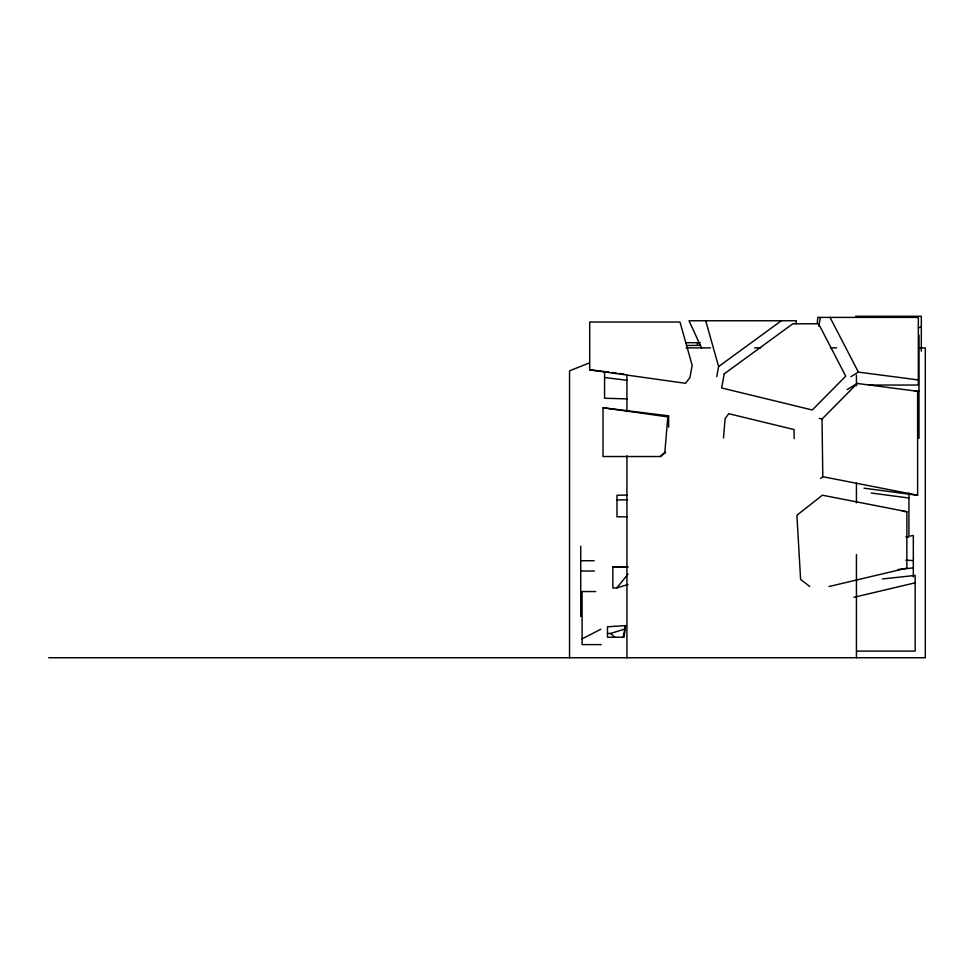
<?xml version="1.0" encoding="UTF-8"?>
<svg xmlns="http://www.w3.org/2000/svg" width="974" height="974" viewBox="0 0 974 974"><rect width="100%" height="100%" fill="white"/><g stroke="black" fill="none" stroke-linecap="round" stroke-linejoin="round"><path stroke-width="1.46" d="M625.551 625.625L624.066 637.227L607.496 637.227L607.496 626.769L625.551 625.625L623.141 637.227M664.84 452.277L667.811 416.884L668.627 415.837L603.016 407.741L603.016 456.526L660.299 456.526L665.583 452.581L664.84 452.277L660.299 456.526M723.499 437.996L725.131 418.491L728.771 413.707L794.029 429.558L794.151 438.653M817.235 323.319L817.807 317.402L918.336 317.402L918.336 385.047L868.698 385.047M795.928 323.709L796.415 320.763L689.008 320.763L701.609 348.144M818.854 326.29L820.315 317.402M716.754 376.609L718.605 366.565L705.724 320.763M628.035 566.88L612.853 566.917L612.853 587.979L616.749 587.979L628.023 574.124M820.632 478.404L822.799 476.7L822.019 419.063L857.242 383.464L917.618 391.304L917.618 495.316L863.987 488.169M718.605 366.565L781.355 320.763M850.886 376.695L858.398 372.129L918.336 379.921M847.149 389.588L857.242 383.464M582.099 638.883L600.775 629.265M589.136 363.01L569.547 370.851L569.547 657.742M616.749 587.979L627.986 584.485M607.496 633.477L610.491 633.477L624.565 629.107M918.421 327.751L921.319 327.021M828.947 586.543L906.867 568.086L906.867 511.691L822.397 495.206L796.902 515.246L800.604 579.396L809.698 586.482M853.881 597.318L915.17 582.805M910.337 536.017L913.32 535.493L913.32 576.864M898.259 569.498L913.32 567.879M882.371 578.958L915.17 575.439L915.17 651.107L857.4 651.107M627.317 495.06L616.98 495.23L616.98 516.829L627.426 516.829M686.914 345.478L700.525 345.38M855.781 316.258L921.319 316.258L921.319 351.224M685.83 342.69L700.294 342.69M686.207 347.888L710.521 347.888M754.606 347.888L760.682 347.888M830.603 347.888L836.69 347.888M919.31 347.888L925.3 347.888L925.3 657.742L48.7 657.742M914.452 391.183L918.981 391.183M616.98 499.893L627.536 499.893M580.735 560.732L594.177 560.732M612.853 567.185L627.719 567.185M580.735 571.02L594.408 571.02M595.674 591.547L582.099 591.547L582.099 644.605L601.214 644.605M627.061 398.914L604.574 398.232L604.574 371.618M905.917 536.857L908.925 537.051L908.925 492.941M905.747 560.111L913.32 560.61M589.708 369.84L685.55 383.318L689.921 377.571L692.173 365.347L679.986 322.029L589.708 322.029L589.708 369.84L609.115 372.19M612.098 372.555L616.579 373.103M619.561 373.468L624.042 374.028M604.574 377.522L627.049 380.298M871.219 493.002L908.925 498.031M902.35 511.18L906.867 511.788M603.016 407.777L667.811 416.884M822.799 476.7L917.618 495.206M819.292 418.394L822.019 419.063M610.491 633.477L614.886 637.227M830.055 317.402L858.398 372.129M697.36 342.69L697.554 345.003M668.627 415.837L668.651 427.099M918.981 335.214L918.981 438.361M856.438 375.233L856.438 385.862M856.438 483.08L856.438 502.815M856.438 554.462L856.438 657.742M626.927 375.233L626.927 411.685M626.927 455.735L626.927 657.742M580.735 546.207L580.735 616.408M724.218 373.858L721.612 387.969L812.267 409.981L845.724 376.159L818.598 323.794L792.812 323.794L724.218 373.858"/></g></svg>
